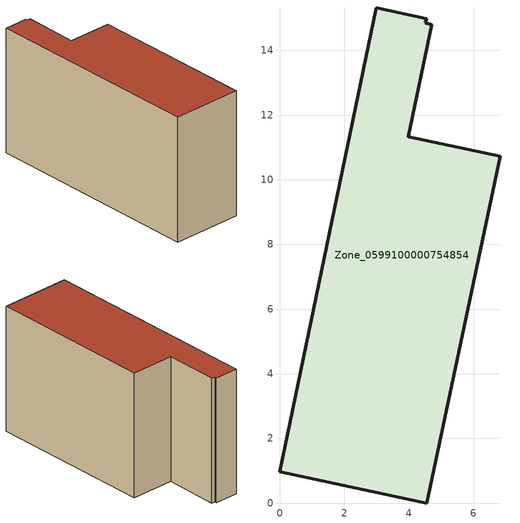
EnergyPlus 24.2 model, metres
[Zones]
Zone_0599100000754854
 floor ground (C_G): 4.5,14.85 4.71,14.79 3.97,11.33 6.82,10.73 4.55,0 0,0.97 2.99,15.31 4.54,14.98 z0
 wall outside (C_F): 2.99,15.31 0,0.97 4.55,0 6.82,10.73 3.97,11.33 4.71,14.79 4.5,14.85 4.54,14.98 2.99,15.31 z0:8.33
 roof outside (C_R): 4.54,14.98 2.99,15.31 0,0.97 4.55,0 6.82,10.73 3.97,11.33 4.71,14.79 4.5,14.85 z8.33
[BUILDING]
Pand.0599100000754854: North Axis=0; Terrain=City; Loads Convergence Tolerance Value=0.04; Temperature Convergence Tolerance Value=0.4; Solar Distribution=FullExterior; Maximum Number of Warmup Days=25; Minimum Number of Warmup Days=1
[Site:Location]
Rotterdam.The.Hague.AP_ZH_NLD Design_Conditions: Latitude=51.96; Longitude=4.45; Time Zone=1; Elevation=-4.5
[SITE:GROUNDTEMPERATURE:BUILDINGSURFACE]
18, 18, 18, 18, 18, 18, 18, 18, 18, 18, 18, 18
[MATERIAL] Thermal Absorptance=0.9; Solar Absorptance=0.7; Visible Absorptance=0.7
Name | Roughness | Thickness | Conductivity | Density | Specific Heat
G.TI.1975-1991 | MediumSmooth | 0.15 | 0.288461 | 540 | 1210
F.TI.1975-1991 | Rough | 0.3 | 0.230769 | 1920 | 840
R.TI.1975-1991 | MediumRough | 0.2 | 0.153846 | 1500 | 1000
[CONSTRUCTION]
C_G: G.TI.1975-1991
C_F: F.TI.1975-1991
C_R: R.TI.1975-1991
[ZONE]
Zone_0599100000754854: Type=1; Multiplier=1; Ceiling Height=Autocalculate; Volume=Autocalculate; Floor Area=autocalculate; Part of Total Floor Area=Yes
[ZONEINFILTRATION:DESIGNFLOWRATE]
Infil_Zone_0599100000754854: Zone or ZoneList or Space or SpaceList=Zone_0599100000754854; Schedule=AlwaysOn; Design Flow Rate Calculation Method=Flow/Area; Flow Rate per Floor Area=0.003; Constant Term Coefficient=1; Temperature Term Coefficient=0; Velocity Term Coefficient=0; Velocity Squared Term Coefficient=0
[HVACTEMPLATE:ZONE:IDEALLOADSAIRSYSTEM]
Zone_0599100000754854: Maximum Heating Supply Air Temperature=50; Minimum Cooling Supply Air Temperature=13; Maximum Heating Supply Air Humidity Ratio=0.0156; Minimum Cooling Supply Air Humidity Ratio=0.0077; Heating Limit=NoLimit; Cooling Limit=NoLimit; Dehumidification Control Type=ConstantSensibleHeatRatio; Cooling Sensible Heat Ratio=0.7; Dehumidification Setpoint=60; Humidification Control Type=None; Humidification Setpoint=30; Outdoor Air Method=None; Outdoor Air Flow Rate per Person=0.00944; Outdoor Air Flow Rate per Zone Floor Area=0; Outdoor Air Flow Rate per Zone=0; Demand Controlled Ventilation Type=None; Outdoor Air Economizer Type=NoEconomizer; Heat Recovery Type=None; Sensible Heat Recovery Effectiveness=0.7; Latent Heat Recovery Effectiveness=0.65
[ZONECONTROL:THERMOSTAT]
ThermostatControl_Zone_0599100000754854: Zone or ZoneList=Zone_0599100000754854; Control Type Schedule=DualSetpointControlType; Control 1=Thermostat_Zone_0599100000754854; Temperature Difference Between Cutout And Setpoint=0
[THERMOSTATSETPOINT:DUALSETPOINT]
Thermostat_Zone_0599100000754854: Heating Setpoint Temperature Schedule=HeatingSetpoint_Zone_0599100000754854; Cooling Setpoint Temperature Schedule=CoolingSetpoint_Zone_0599100000754854
[SCHEDULE:COMPACT]
HeatingSetpoint_Zone_0599100000754854: Through: 12/31, For: AllDays, Until: 24:00, 21
CoolingSetpoint_Zone_0599100000754854: Through: 12/31, For: AllDays, Until: 24:00, 24
DualSetpointControlType: Through: 12/31, For: AllDays, Until: 24:00, 4
AlwaysOn: Through: 12/31, For: AllDays, Until: 24:00, 1
